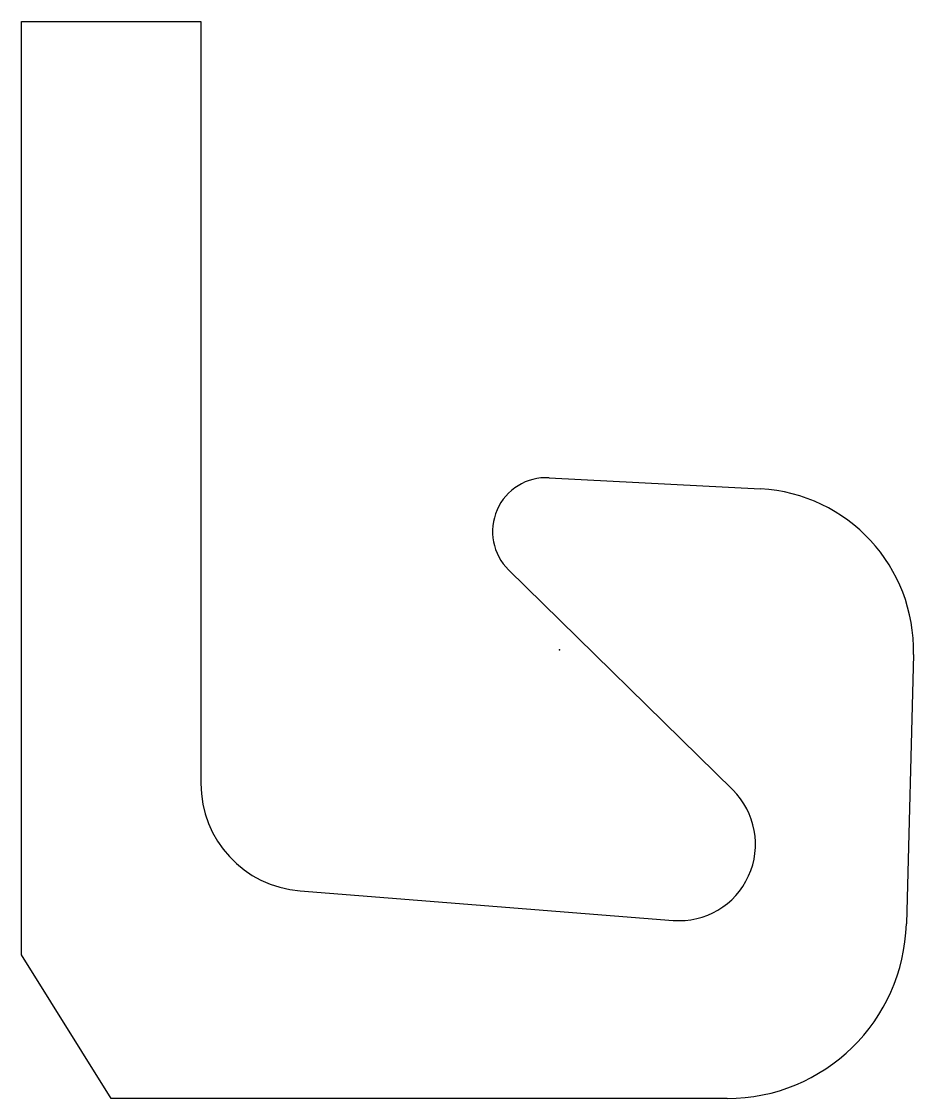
# Model space of a CAD drawing. Extents: x -30 to 19.7, y -25 to 35.
import ezdxf

# ---------------------------------------------------------------- set-up
doc = ezdxf.new("R2010")
doc.units = 0
doc.header["$MEASUREMENT"] = 0
doc.layers.get('0').update_dxf_attribs({"color": 5, "linetype": 'CONTINUOUS'})

msp = doc.modelspace()

# ---------------------------------------------------------------- linework, layer by layer
at = {"linetype": 'Continuous'}
for p, q in [((-30, -17), (-30, 35)), ((-30, 35), (-20, 35)), ((-20, 35), (-20, -7.45502)), ((-0.57954, 9.58255), (11.20662, 8.96135)), ((9.65149, -7.80901), (-2.83846, 4.44528)), ((19.72982, -0.26251), (19.33579, -15.2626)), ((-14.47221, -13.4364), (6.34056, -15.07952)), ((-25, -25), (-30, -17)), ((9.33924, -25), (-25, -25))]:
    msp.add_line(p, q, dxfattribs=at)
for centre, radius, start, end in [((-0.73744, 6.58671), 3, 86.98299, 225.54565), ((10.73292, -0.02617), 9, 358.49526, 86.98299), ((-14, -7.45502), 6, 180, 265.48601), ((6.67505, -10.8427), 4.25, 265.48601, 45.54565), ((9.33924, -15), 10, 270, 358.49526)]:
    msp.add_arc(centre, radius, start, end, dxfattribs=at)
msp.add_point((0, 0), dxfattribs=at)

doc.saveas('drawing.dxf')
